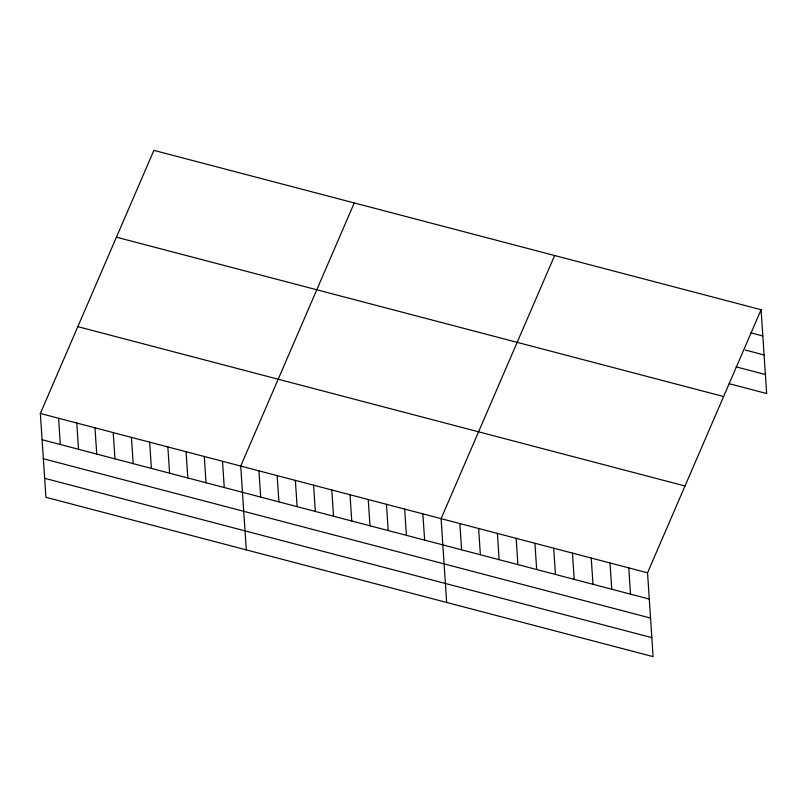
<?xml version="1.0" encoding="UTF-8"?>
<svg xmlns="http://www.w3.org/2000/svg" width="807" height="807" viewBox="0 0 807 807"><rect width="100%" height="100%" fill="white"/><g stroke="black" fill="none" stroke-linecap="round" stroke-linejoin="round"><path stroke-width="1.21" d="M761.082 309.706L647.537 572.819L653.105 656.636L45.918 497.294L40.35 413.477L153.895 150.364L761.082 309.706L766.65 393.523L729.114 383.678M354.263 202.94L240.718 466.053L246.286 549.88M554.641 255.526L441.096 518.639L446.664 602.466M751.095 332.887L762.827 335.964M745.325 350.036L764.088 354.959M736.065 366.842L765.389 374.529M116.42 237.187L723.617 396.53M77.815 326.643L685.012 485.985M40.35 413.477L647.537 572.819M42.095 439.734L649.282 599.076M43.356 458.729L650.543 618.071M44.657 478.299L651.844 637.641M628.774 567.886L630.519 594.154M610.001 562.963L611.746 589.231M591.238 558.041L592.984 584.308M572.466 553.118L574.211 579.376M553.703 548.185L555.448 574.453M534.93 543.262L536.675 569.53M516.167 538.34L517.912 564.607M497.394 533.417L499.14 559.675M478.632 528.484L480.377 554.752M459.859 523.561L461.604 549.829M422.878 513.857L424.623 540.125M404.66 509.076L406.405 535.344M386.452 504.294L388.197 530.562M368.234 499.513L369.979 525.781M350.016 494.741L351.761 520.999M331.798 489.96L333.543 516.218M313.59 485.178L315.335 511.436M295.372 480.397L297.117 506.665M277.154 475.616L278.899 501.883M258.936 470.834L260.681 497.102M222.51 461.271L224.255 487.539M204.292 456.49L206.037 482.757M186.074 451.718L187.819 477.976M167.856 446.937L169.601 473.195M149.648 442.155L151.393 468.423M131.43 437.374L133.175 463.642M113.212 432.592L114.957 458.86M94.994 427.811L96.739 454.079M76.786 423.029L78.521 449.297M58.568 418.248L60.313 444.516"/></g></svg>
